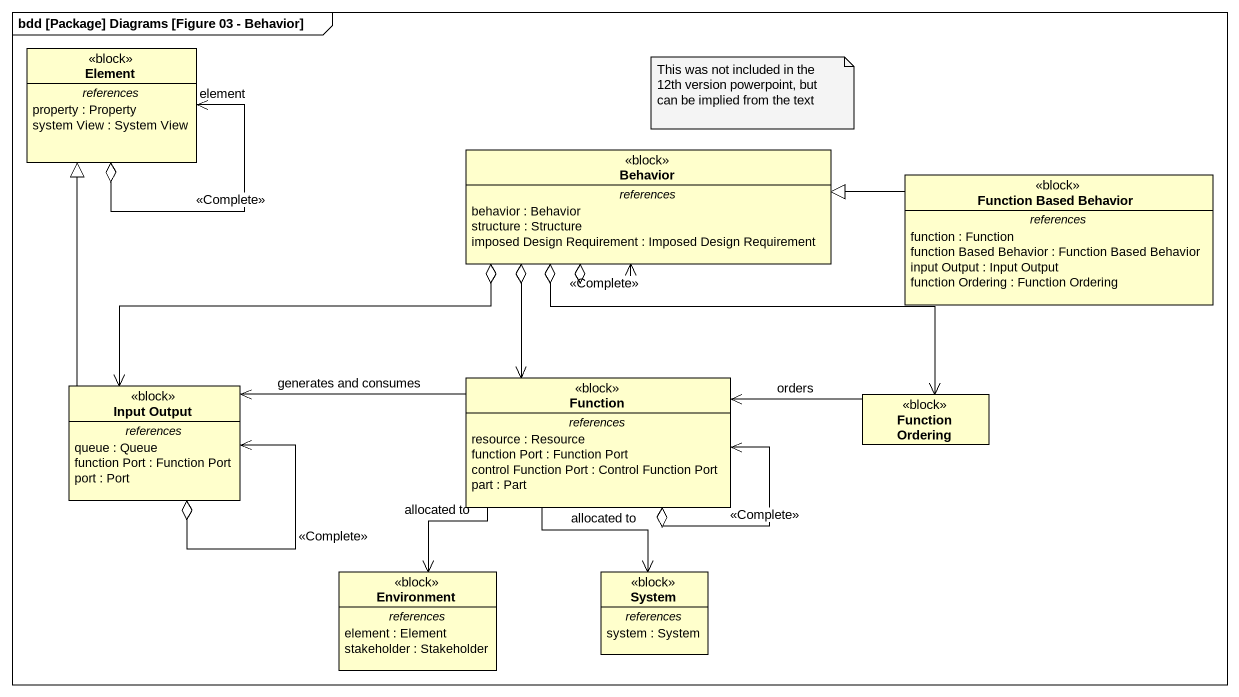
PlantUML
@startuml
mainframe bdd [Package] Diagrams [Figure 03 - Behavior]
hide circle
hide empty members
class Element <<block>> {
  -- references --
  property : Property
  system View : System View
}
class Behavior <<block>> {
  -- references --
  behavior : Behavior
  structure : Structure
  imposed Design Requirement : Imposed Design Requirement
}
class "Function Based Behavior" as Function_Based_Behavior <<block>> {
  -- references --
  function : Function
  function Based Behavior : Function Based Behavior
  input Output : Input Output
  function Ordering : Function Ordering
}
class "Input Output" as Input_Output <<block>> {
  -- references --
  queue : Queue
  function Port : Function Port
  port : Port
}
class Function <<block>> {
  -- references --
  resource : Resource
  function Port : Function Port
  control Function Port : Control Function Port
  part : Part
}
class "Function Ordering" as Function_Ordering <<block>>
class Environment <<block>> {
  -- references --
  element : Element
  stakeholder : Stakeholder
}
class System <<block>> {
  -- references --
  system : System
}
Element o--> "element" Element : <<Complete>>
Behavior o--> Behavior : <<Complete>>
Behavior o-left-> Input_Output
Behavior o--> Function
Behavior o--> Function_Ordering
Function_Based_Behavior -left-|> Behavior
Input_Output -up-|> Element
Input_Output o--> Input_Output : <<Complete>>
Function -left-> Input_Output : generates and consumes
Function o--> Function : <<Complete>>
Function --> Environment : allocated to
Function --> System : allocated to
Function_Ordering -left-> Function : orders
note as N1
  This was not included in the 12th version powerpoint, but can be implied from the text
end note
@enduml
